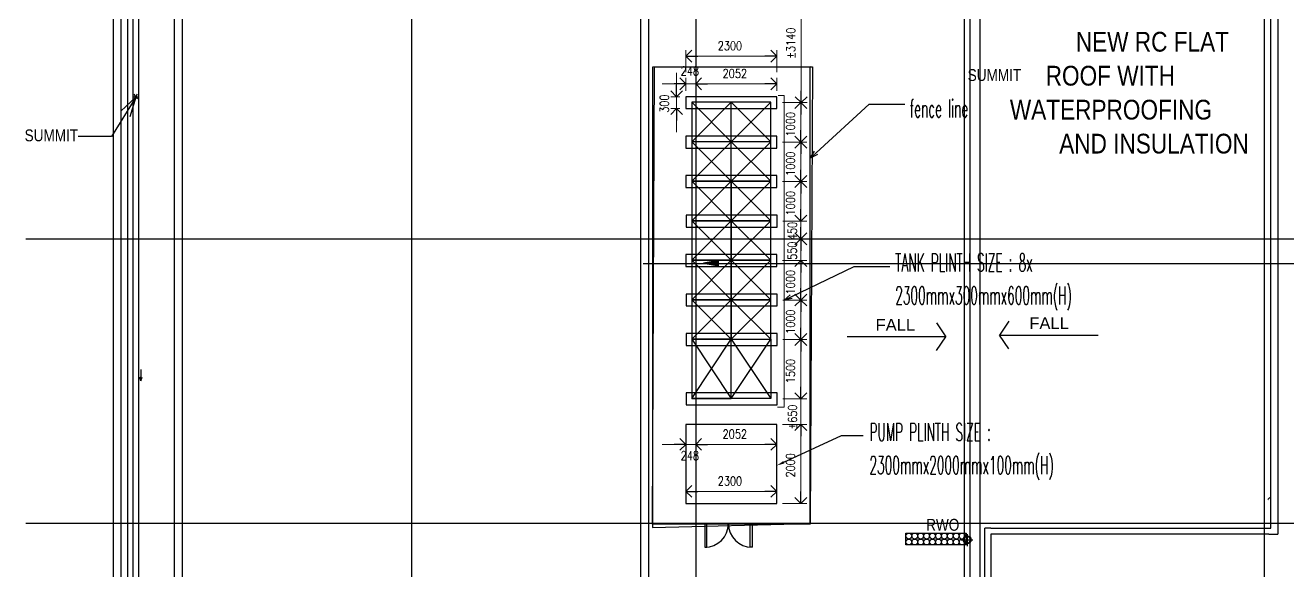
# Model space of a CAD drawing. Header units: millimetres. Extents: x -145636 to 131102, y -135903 to -7470.
# Drawn here: x 46907 to 78896, y -79601 to -65790 of the extents above; entities that cross this region are included whole.
import ezdxf

# ---------------------------------------------------------------- set-up
doc = ezdxf.new("R2010")
doc.units = ezdxf.units.MM
doc.layers.add('M_ARCHI', color=8, linetype='Continuous')
doc.styles.add('Arial Narrow_1', font='ARIALN.TTF', dxfattribs={"height": 90})
doc.styles.add('Arial_3', font='arial.ttf', dxfattribs={"height": 300})
doc.styles.add('PLANS_66kv_2018910_BASE FLOOR PLANS$0$DIMENSIONS', font='simplex.shx')
doc.styles.add('TW_Romans', font='romans.shx', dxfattribs={"width": 0.8})

# ---------------------------------------------------------------- blocks, each defined once
blk = doc.blocks.new('RF Archi 21.10.2024')
at = {"layer": 'M_ARCHI'}
blk.add_hatch(color=8, dxfattribs=at).paths.add_polyline_path([(-102311, -88216), (-101936, -88282), (-101936, -88150)])
at = {"layer": 'M_ARCHI', "color": 8}
for p, q in [((-116911, -25375), (-116911, -128210)), ((-109711, -25375), (-109711, -128210)), ((-102511, -25375), (-102511, -128210)), ((-95311, -25375), (-95311, -128210)), ((-88111, -25375), (-88111, -128210)), ((-117261, -123878), (-117261, -44128)), ((-117081, -44278), (-117081, -123728)), ((-116774, -44322), (-116774, -123672)), ((-116624, -123672), (-116624, -44322)), ((-115713, -106404), (-115713, -56558)), ((-103709, -56558), (-103709, -106404)), ((-115513, -106204), (-115513, -56758)), ((-103909, -56758), (-103909, -106204)), ((-95711, -70413), (-95711, -97593)), ((-95561, -97593), (-95561, -70413)), ((-87941, -94928), (-87941, -73078)), ((-87761, -73078), (-87761, -95078)), ((-116699, -84015), (-117316, -85011)), ((-116699, -84015), (-117316, -85011)), ((-116699, -84015), (-117076, -84370)), ((-116699, -84015), (-117076, -84370)), ((-116699, -84015), (-116849, -84511)), ((-116699, -84015), (-116849, -84511)), ((-116769, -84003), (-116619, -84003)), ((-116769, -84003), (-116619, -84003)), ((-116694, -84003), (-116737, -83942)), ((-116694, -84003), (-116737, -83942)), ((-116694, -84003), (-116737, -84065)), ((-116694, -84003), (-116737, -84065)), ((-116694, -84003), (-116651, -83942)), ((-116694, -84003), (-116651, -83942)), ((-116694, -84003), (-116654, -84061)), ((-116694, -84003), (-116654, -84061)), ((-100459, -84003), (-102759, -84003)), ((-102759, -84003), (-102759, -84303)), ((-100459, -84303), (-100459, -84003)), ((-102759, -84303), (-100459, -84303)), ((-100609, -84143), (-102609, -84143)), ((-102609, -84143), (-102609, -86143)), ((-102609, -84143), (-101609, -85143)), ((-100609, -84143), (-102609, -84143)), ((-102609, -84143), (-102609, -86143)), ((-102609, -84143), (-101609, -85143)), ((-100609, -84143), (-102609, -84143)), ((-102609, -84143), (-102609, -86143)), ((-102609, -84143), (-101609, -85143)), ((-100609, -84143), (-102609, -84143)), ((-102609, -84143), (-102609, -87143)), ((-102609, -84143), (-101609, -85143)), ((-102609, -84143), (-101609, -85143)), ((-102609, -84143), (-101609, -85143)), ((-102609, -85143), (-101609, -84143)), ((-102609, -84143), (-101609, -85143)), ((-101609, -86143), (-101609, -84143)), ((-101609, -86143), (-101609, -84143)), ((-101609, -85143), (-100609, -84143)), ((-101609, -84143), (-100609, -85143)), ((-101609, -86143), (-101609, -84143)), ((-101609, -86143), (-101609, -84143)), ((-101609, -85143), (-100609, -84143)), ((-101609, -84143), (-100609, -85143)), ((-101609, -86143), (-101609, -84143)), ((-101609, -86143), (-101609, -84143)), ((-101609, -85143), (-100609, -84143)), ((-101609, -84143), (-100609, -85143)), ((-101609, -86143), (-101609, -84143)), ((-101609, -86143), (-101609, -84143)), ((-101609, -85143), (-100609, -84143)), ((-101609, -84143), (-100609, -85143)), ((-101609, -86143), (-101609, -84143)), ((-101609, -86143), (-101609, -84143)), ((-101609, -85143), (-100609, -84143)), ((-101609, -84143), (-100609, -85143)), ((-101609, -86143), (-101609, -84143)), ((-101609, -86143), (-101609, -84143)), ((-101609, -85143), (-100609, -84143)), ((-101609, -84143), (-100609, -85143)), ((-101609, -86143), (-101609, -84143)), ((-101609, -86143), (-101609, -84143)), ((-101609, -85143), (-100609, -84143)), ((-101609, -84143), (-100609, -85143)), ((-100609, -86143), (-100609, -84143)), ((-100609, -86143), (-100609, -84143)), ((-100609, -86143), (-100609, -84143)), ((-100609, -87143), (-100609, -84143)), ((-99462, -85426), (-98120, -84189)), ((-98120, -84189), (-97216, -84189)), ((-117727, -85011), (-118162, -85011)), ((-117727, -85011), (-118162, -85011)), ((-117316, -85011), (-117727, -85011)), ((-117316, -85011), (-117727, -85011)), ((-100459, -85003), (-102759, -85003)), ((-102759, -85003), (-102759, -85303)), ((-100459, -85303), (-100459, -85003)), ((-102759, -85303), (-100459, -85303)), ((-100609, -85143), (-102609, -85143)), ((-102609, -86143), (-101609, -85143)), ((-102609, -85143), (-101609, -86143)), ((-100609, -85143), (-102609, -85143)), ((-102609, -86143), (-101609, -85143)), ((-102609, -85143), (-101609, -86143)), ((-100609, -85143), (-102609, -85143)), ((-102609, -86143), (-101609, -85143)), ((-102609, -85143), (-101609, -86143)), ((-102609, -86143), (-101609, -85143)), ((-102609, -85143), (-101609, -86143)), ((-102609, -86143), (-101609, -85143)), ((-102609, -85143), (-101609, -86143)), ((-100609, -85143), (-102609, -85143)), ((-102609, -86143), (-101609, -85143)), ((-102609, -85143), (-101609, -86143)), ((-102609, -86143), (-101609, -85143)), ((-102609, -85143), (-101609, -86143)), ((-101609, -86143), (-100609, -85143)), ((-101609, -85143), (-100609, -86143)), ((-101609, -86143), (-100609, -85143)), ((-101609, -85143), (-100609, -86143)), ((-101609, -86143), (-100609, -85143)), ((-101609, -85143), (-100609, -86143)), ((-101609, -86143), (-100609, -85143)), ((-101609, -85143), (-100609, -86143)), ((-101609, -86143), (-100609, -85143)), ((-101609, -85143), (-100609, -86143)), ((-101609, -86143), (-100609, -85143)), ((-101609, -85143), (-100609, -86143)), ((-101609, -86143), (-100609, -85143)), ((-101609, -85143), (-100609, -86143)), ((-100459, -86003), (-102759, -86003)), ((-102759, -86003), (-102759, -86303)), ((-100459, -86303), (-100459, -86003)), ((-102759, -86303), (-100459, -86303)), ((-102609, -86143), (-100609, -86143)), ((-102609, -86143), (-100609, -86143)), ((-102609, -86143), (-100609, -86143)), ((-101609, -86143), (-102609, -86143)), ((-102609, -86143), (-102609, -87143)), ((-102609, -87143), (-101609, -86143)), ((-102609, -86143), (-101609, -87143)), ((-101609, -87143), (-101609, -86143)), ((-100609, -86143), (-101609, -86143)), ((-101609, -86143), (-101609, -87143)), ((-101609, -87143), (-100609, -86143)), ((-101609, -86143), (-100609, -87143)), ((-100609, -87143), (-100609, -86143)), ((-100451, -87003), (-102751, -87003)), ((-102751, -87003), (-102751, -87303)), ((-100451, -87303), (-100451, -87003)), ((-102751, -87303), (-100451, -87303)), ((-100609, -87143), (-102609, -87143)), ((-100609, -87143), (-102609, -87143)), ((-100609, -87143), (-102609, -87143)), ((-102609, -87143), (-100609, -87143)), ((-100609, -87143), (-102609, -87143)), ((-102609, -87143), (-101609, -87143)), ((-101609, -87143), (-102609, -87143)), ((-102609, -87143), (-102609, -88143)), ((-102609, -88143), (-101609, -87143)), ((-102609, -87143), (-101609, -88143)), ((-101609, -87143), (-100609, -87143)), ((-101609, -88143), (-101609, -87143)), ((-100609, -87143), (-101609, -87143)), ((-101609, -87143), (-101609, -88143)), ((-101609, -88143), (-100609, -87143)), ((-101609, -87143), (-100609, -88143)), ((-100609, -88143), (-100609, -87143)), ((-119483, -87603), (-72658, -87603)), ((-103843, -88226), (-86967, -88226)), ((-100459, -88003), (-102759, -88003)), ((-102759, -88003), (-102759, -88303)), ((-100609, -88143), (-102609, -88143)), ((-100609, -88143), (-102609, -88143)), ((-100609, -88143), (-102609, -88143)), ((-100609, -88143), (-102609, -88143)), ((-102609, -88143), (-101609, -88143)), ((-101609, -88143), (-102609, -88143)), ((-102609, -88143), (-102609, -89143)), ((-102609, -89143), (-101609, -88143)), ((-102609, -88143), (-101609, -89143)), ((-101936, -88150), (-102311, -88216)), ((-102311, -88216), (-101936, -88282)), ((-101936, -88282), (-101936, -88150)), ((-101609, -88143), (-100609, -88143)), ((-101609, -89143), (-101609, -88143)), ((-100609, -88143), (-101609, -88143)), ((-101609, -88143), (-101609, -89143)), ((-101609, -89143), (-100609, -88143)), ((-101609, -88143), (-100609, -89143)), ((-100609, -89143), (-100609, -88143)), ((-100459, -88303), (-100459, -88003)), ((-102759, -88303), (-100459, -88303)), ((-100093, -89067), (-98493, -88300)), ((-98493, -88300), (-97589, -88300)), ((-100451, -89003), (-102751, -89003)), ((-102751, -89003), (-102751, -89303)), ((-100609, -89143), (-102609, -89143)), ((-100609, -89143), (-102609, -89143)), ((-100609, -89143), (-102609, -89143)), ((-100609, -89143), (-102609, -89143)), ((-102609, -89143), (-101609, -89143)), ((-101609, -89143), (-102609, -89143)), ((-102609, -89143), (-102609, -90143)), ((-102609, -90143), (-101609, -89143)), ((-102609, -89143), (-101609, -90143)), ((-101609, -89143), (-100609, -89143)), ((-101609, -90143), (-101609, -89143)), ((-100609, -89143), (-101609, -89143)), ((-101609, -89143), (-101609, -90143)), ((-101609, -90143), (-100609, -89143)), ((-101609, -89143), (-100609, -90143)), ((-100609, -90143), (-100609, -89143)), ((-100451, -89303), (-100451, -89003)), ((-102751, -89303), (-100451, -89303)), ((-96412, -89727), (-96177, -90081)), ((-94578, -89685), (-94813, -90039)), ((-100451, -90003), (-102751, -90003)), ((-102751, -90003), (-102751, -90303)), ((-102609, -90143), (-101609, -90143)), ((-102609, -90143), (-101609, -91643)), ((-101609, -90143), (-102609, -90143)), ((-102609, -90143), (-102609, -91643)), ((-102609, -91643), (-101609, -90143)), ((-101609, -90143), (-100609, -90143)), ((-101609, -91643), (-100609, -90143)), ((-101609, -90143), (-100609, -91643)), ((-101609, -91643), (-101609, -90143)), ((-101609, -91643), (-101609, -90143)), ((-101609, -90143), (-100609, -90143)), ((-100609, -90143), (-100609, -91643)), ((-100451, -90303), (-100451, -90003)), ((-96177, -90081), (-98677, -90081)), ((-96414, -90433), (-96177, -90081)), ((-94813, -90039), (-92313, -90039)), ((-94576, -90391), (-94813, -90039)), ((-102751, -90303), (-100451, -90303)), ((-116566, -91196), (-116598, -91109)), ((-116566, -91196), (-116598, -91109)), ((-116566, -90911), (-116566, -91196)), ((-116566, -90911), (-116566, -91196)), ((-116566, -91196), (-116534, -91109)), ((-116566, -91196), (-116534, -91109)), ((-100451, -91503), (-102751, -91503)), ((-102751, -91503), (-102751, -91803)), ((-102751, -91803), (-100451, -91803)), ((-102609, -91643), (-101609, -91643)), ((-100609, -91643), (-102609, -91643)), ((-100609, -91643), (-102609, -91643)), ((-100609, -91643), (-102609, -91643)), ((-100609, -91643), (-102609, -91643)), ((-100609, -91643), (-101609, -91643)), ((-100451, -91803), (-100451, -91503)), ((-100459, -92303), (-102759, -92303)), ((-102759, -92303), (-102759, -94303)), ((-100459, -92303), (-102759, -92303)), ((-102759, -92303), (-102759, -94303)), ((-100459, -94303), (-100459, -92303)), ((-100459, -94303), (-100459, -92303)), ((-100278, -93259), (-98817, -92578)), ((-98817, -92578), (-98267, -92578)), ((-102759, -94303), (-100459, -94303)), ((-102759, -94303), (-100459, -94303)), ((-119483, -94803), (-72658, -94803)), ((-102282, -94813), (-102282, -95413)), ((-102232, -95413), (-102232, -94813)), ((-101132, -95413), (-101132, -94813)), ((-101082, -94813), (-101082, -95413)), ((-95186, -97593), (-95186, -94928)), ((-95036, -94928), (-95186, -94928)), ((-95036, -94928), (-87941, -94928)), ((-95786, -95225), (-95486, -95225)), ((-95637, -95083), (-95637, -95383)), ((-87986, -95078), (-95036, -95078)), ((-95036, -95078), (-95036, -97593)), ((-87986, -95078), (-87761, -95078)), ((-102282, -95413), (-102232, -95413)), ((-101082, -95413), (-101132, -95413))]:
    blk.add_line(p, q, dxfattribs=at)
at = {"layer": 'M_ARCHI', "color": 8, "lineweight": 13}
for p, q in [((-99839, -81313), (-99839, -83853)), ((-102759, -83380), (-102759, -82827)), ((-100459, -83380), (-100459, -82827)), ((-102459, -82977), (-100759, -82977)), ((-102995, -83703), (-102995, -83403)), ((-103059, -83680), (-103359, -83680)), ((-102759, -83853), (-102759, -83530)), ((-102511, -83680), (-102759, -83680)), ((-102511, -83853), (-102511, -83530)), ((-102511, -83853), (-102511, -83530)), ((-100759, -83680), (-102211, -83680)), ((-102211, -83680), (-101911, -83680)), ((-100459, -83853), (-100459, -83530)), ((-102909, -84003), (-103145, -84003)), ((-102995, -84003), (-102995, -84303)), ((-102909, -84303), (-103145, -84303)), ((-100309, -84153), (-99689, -84153)), ((-100309, -84153), (-99697, -84153)), ((-102995, -84603), (-102995, -84903)), ((-99847, -84453), (-99847, -84853)), ((-100309, -85153), (-99697, -85153)), ((-100309, -85153), (-99697, -85153)), ((-99847, -85453), (-99847, -85853)), ((-100309, -86153), (-99697, -86153)), ((-100309, -86153), (-99697, -86153)), ((-99847, -86853), (-99847, -86453)), ((-99847, -86853), (-99847, -86553)), ((-99847, -87303), (-99847, -87003)), ((-100301, -87153), (-99697, -87153)), ((-100301, -87153), (-99697, -87153)), ((-99847, -87603), (-99847, -87153)), ((-100309, -87603), (-99697, -87603)), ((-100309, -87603), (-99697, -87603)), ((-99847, -88153), (-99847, -87603)), ((-99847, -87903), (-99847, -88203)), ((-100309, -88153), (-99697, -88153)), ((-100309, -88153), (-99697, -88153)), ((-99847, -88453), (-99847, -88853)), ((-99847, -88453), (-99847, -88753)), ((-100301, -89153), (-99697, -89153)), ((-100301, -89153), (-99697, -89153)), ((-99847, -89453), (-99847, -89853)), ((-100301, -90153), (-99697, -90153)), ((-100301, -90153), (-99697, -90153)), ((-99847, -90453), (-99847, -91353)), ((-99847, -91353), (-99847, -91053)), ((-100301, -91653), (-99697, -91653)), ((-100301, -91653), (-99697, -91653)), ((-99847, -92303), (-99847, -91653)), ((-100309, -92303), (-99697, -92303)), ((-100309, -92303), (-99697, -92303)), ((-102759, -92463), (-102759, -92957)), ((-102511, -92463), (-102511, -92957)), ((-102511, -92463), (-102511, -92957)), ((-100459, -92463), (-100459, -92957)), ((-99847, -92603), (-99847, -94003)), ((-99847, -92603), (-99847, -92903)), ((-103059, -92807), (-103359, -92807)), ((-102511, -92807), (-102759, -92807)), ((-102211, -92807), (-100759, -92807)), ((-102211, -92807), (-101911, -92807)), ((-102759, -94163), (-102759, -93847)), ((-102459, -93997), (-100759, -93997)), ((-100459, -94163), (-100459, -93847)), ((-100309, -94303), (-99697, -94303))]:
    blk.add_line(p, q, dxfattribs=at)
at = {"layer": 'M_ARCHI', "color": 8, "linetype": 'ByBlock', "lineweight": -2}
for p, q in [((-102759, -82977), (-102609, -82827)), ((-100609, -82827), (-100459, -82977)), ((-102609, -83127), (-102759, -82977)), ((-102759, -82977), (-102459, -82977)), ((-100459, -82977), (-100759, -82977)), ((-100459, -82977), (-100609, -83127)), ((-102759, -83680), (-103059, -83680)), ((-102995, -84003), (-102995, -83703)), ((-102909, -83530), (-102759, -83680)), ((-102759, -83680), (-102909, -83830)), ((-102511, -83680), (-102361, -83530)), ((-102511, -83680), (-102361, -83530)), ((-102361, -83830), (-102511, -83680)), ((-102511, -83680), (-102211, -83680)), ((-102361, -83830), (-102511, -83680)), ((-102511, -83680), (-102211, -83680)), ((-100459, -83680), (-100759, -83680)), ((-100609, -83530), (-100459, -83680)), ((-100459, -83680), (-100609, -83830)), ((-102995, -84003), (-103145, -83853)), ((-102845, -83853), (-102995, -84003)), ((-99839, -84153), (-99989, -84003)), ((-99839, -84153), (-99839, -83853)), ((-99689, -84003), (-99839, -84153)), ((-103145, -84453), (-102995, -84303)), ((-102995, -84303), (-102845, -84453)), ((-102995, -84303), (-102995, -84603)), ((-99997, -84303), (-99847, -84153)), ((-99847, -84153), (-99697, -84303)), ((-99847, -84153), (-99847, -84453)), ((-99847, -85153), (-99997, -85003)), ((-99847, -85153), (-99847, -84853)), ((-99697, -85003), (-99847, -85153)), ((-99997, -85303), (-99847, -85153)), ((-99847, -85153), (-99697, -85303)), ((-99847, -85153), (-99847, -85453)), ((-99609, -85562), (-99499, -85387)), ((-99609, -85562), (-99462, -85426)), ((-99426, -85465), (-99609, -85562)), ((-99847, -86153), (-99997, -86003)), ((-99847, -86153), (-99847, -85853)), ((-99697, -86003), (-99847, -86153)), ((-99997, -86303), (-99847, -86153)), ((-99847, -86153), (-99697, -86303)), ((-99847, -86153), (-99847, -86453)), ((-99847, -87153), (-99997, -87003)), ((-99847, -87153), (-99997, -87003)), ((-99847, -87153), (-99847, -86853)), ((-99847, -87153), (-99847, -86853)), ((-99697, -87003), (-99847, -87153)), ((-99697, -87003), (-99847, -87153)), ((-99847, -87603), (-99847, -87303)), ((-99847, -87603), (-99997, -87453)), ((-99997, -87753), (-99847, -87603)), ((-99697, -87453), (-99847, -87603)), ((-99847, -87603), (-99697, -87753)), ((-99847, -87603), (-99847, -87903)), ((-99997, -88303), (-99847, -88153)), ((-99997, -88303), (-99847, -88153)), ((-99847, -88153), (-99697, -88303)), ((-99847, -88153), (-99847, -88453)), ((-99847, -88153), (-99697, -88303)), ((-99847, -88153), (-99847, -88453)), ((-99847, -89153), (-99847, -88853)), ((-100273, -89153), (-100116, -89018)), ((-100273, -89153), (-100093, -89067)), ((-100070, -89115), (-100273, -89153)), ((-99847, -89153), (-99997, -89003)), ((-99997, -89303), (-99847, -89153)), ((-99697, -89003), (-99847, -89153)), ((-99847, -89153), (-99697, -89303)), ((-99847, -89153), (-99847, -89453)), ((-99847, -90153), (-99847, -89853)), ((-99847, -90153), (-99997, -90003)), ((-99997, -90303), (-99847, -90153)), ((-99697, -90003), (-99847, -90153)), ((-99847, -90153), (-99697, -90303)), ((-99847, -90153), (-99847, -90453)), ((-99847, -91653), (-99847, -91353)), ((-99847, -91653), (-99847, -91353)), ((-99847, -91653), (-99997, -91503)), ((-99847, -91653), (-99997, -91503)), ((-99697, -91503), (-99847, -91653)), ((-99697, -91503), (-99847, -91653)), ((-99997, -92453), (-99847, -92303)), ((-99997, -92453), (-99847, -92303)), ((-99847, -92303), (-99697, -92453)), ((-99847, -92303), (-99847, -92603)), ((-99847, -92303), (-99697, -92453)), ((-99847, -92303), (-99847, -92603)), ((-102909, -92657), (-102759, -92807)), ((-102511, -92807), (-102361, -92657)), ((-102511, -92807), (-102361, -92657)), ((-100609, -92657), (-100459, -92807)), ((-102759, -92807), (-103059, -92807)), ((-102759, -92807), (-102909, -92957)), ((-102361, -92957), (-102511, -92807)), ((-102511, -92807), (-102211, -92807)), ((-102361, -92957), (-102511, -92807)), ((-102511, -92807), (-102211, -92807)), ((-100459, -92807), (-100759, -92807)), ((-100459, -92807), (-100609, -92957)), ((-102759, -93997), (-102609, -93847)), ((-102609, -94147), (-102759, -93997)), ((-102759, -93997), (-102459, -93997)), ((-100459, -93997), (-100759, -93997)), ((-100609, -93847), (-100459, -93997)), ((-100459, -93997), (-100609, -94147)), ((-99847, -94303), (-99847, -94003)), ((-99847, -94303), (-99997, -94153)), ((-99697, -94153), (-99847, -94303))]:
    blk.add_line(p, q, dxfattribs=at)
at = {"layer": 'M_ARCHI', "color": 8, "ltscale": 2500}
for p, q in [((-99609, -83249), (-103609, -83253)), ((-103609, -94824), (-103552, -83251)), ((-103609, -83253), (-103609, -94913)), ((-103552, -83251), (-99552, -83251)), ((-99609, -94813), (-99609, -83249)), ((-99552, -83251), (-99609, -94824)), ((-103609, -94913), (-99609, -94813)), ((-99609, -94824), (-103609, -94824))]:
    blk.add_line(p, q, dxfattribs=at)
at = {"layer": 'M_ARCHI', "color": 8, "lineweight": 9}
for p, q in [((-100422, -83975), (-100273, -83975)), ((-100273, -83975), (-100273, -91864)), ((-100273, -91864), (-100439, -91864))]:
    blk.add_line(p, q, dxfattribs=at)
at = {"layer": 'M_ARCHI', "color": 8, "linetype": 'ByBlock'}
blk.add_line((-88011, -94204), (-87961, -94154), dxfattribs=at)
blk.add_line((-88011, -94204), (-87961, -94154), dxfattribs=at)
at = {"layer": 'M_ARCHI', "color": 8, "lineweight": -2}
blk.add_line((-87986, -94228), (-87986, -94229), dxfattribs=at)
blk.add_line((-87986, -94228), (-87986, -94229), dxfattribs=at)
at = {"layer": 'M_ARCHI', "color": 8, "linetype": 'Continuous'}
for p, q in [((-97186, -95353), (-97186, -95053)), ((-97186, -95053), (-95661, -95053)), ((-95661, -95053), (-95661, -95353)), ((-95661, -95353), (-97186, -95353))]:
    blk.add_line(p, q, dxfattribs=at)
for centre in [(-97111, -95128), (-97111, -95278), (-96961, -95128), (-96961, -95278), (-96811, -95128), (-96811, -95278), (-96661, -95128), (-96661, -95278), (-96511, -95128), (-96511, -95278), (-96361, -95128), (-96361, -95278), (-96211, -95128), (-96211, -95278), (-96061, -95128), (-96061, -95278), (-95911, -95128), (-95911, -95278), (-95761, -95128), (-95761, -95278)]:
    blk.add_circle(centre, 75, dxfattribs=at)
at = {"layer": 'M_ARCHI', "color": 8}
blk.add_circle((-95636, -95222), 100, dxfattribs=at)
for centre, radius, start, end in [((-102282, -94813), 600, 270, 0), ((-101082, -94813), 600, 180, 270), ((-95636, -95225), 84.1, 0, 180), ((-95636, -95225), 84.1, 180, 0)]:
    blk.add_arc(centre, radius, start, end, dxfattribs=at)
blk.add_solid([(-100264, -93289), (-100459, -93343), (-100292, -93229)], dxfattribs=at)
at = {"layer": 'M_ARCHI', "color": 8, "linetype": 'Continuous', "style": 'TW_Romans', "width": 0.8}
for s, p in [('±3140', (-99989, -83042)), ('300', (-103192, -84410)), ('1000', (-99997, -85009)), ('1000', (-99997, -86009)), ('1000', (-99997, -87009)), ('450', (-99950, -87635)), ('550', (-99951, -88135)), ('1000', (-99997, -89009)), ('1000', (-99997, -90009)), ('1500', (-99997, -91259)), ('±650', (-99946, -92431)), ('2000', (-99997, -93646))]:
    blk.add_text(s, height=225, rotation=90, dxfattribs=at).set_placement(p)
at = {"layer": 'M_ARCHI', "color": 8, "style": 'Arial Narrow_1'}
for s, height, p in [('NEW RC FLAT', 500, (-92880, -82862)), ('SUMMIT', 300, (-95619, -83606)), ('SUMMIT', 300, (-119514, -85133)), ('AND INSULATION', 500, (-93301, -85442))]:
    blk.add_text(s, height=height, dxfattribs=at).set_placement(p)
at = {"layer": 'M_ARCHI', "color": 8, "linetype": 'Continuous'}
for s, height, style, width, p in [('2300', 225, 'TW_Romans', 0.8, (-101952, -82827)), ('248', 225, 'TW_Romans', 0.8, (-102892, -83465)), ('2052', 225, 'TW_Romans', 0.8, (-101828, -83530)), ('fence line', 450, 'PLANS_66kv_2018910_BASE FLOOR PLANS$0$DIMENSIONS', 0.5, (-97091, -84527)), ('TANK PLINTH SIZE : 8x', 450, 'PLANS_66kv_2018910_BASE FLOOR PLANS$0$DIMENSIONS', 0.5, (-97455, -88426, 0)), ('2300mmx300mmx600mm(H)', 450, 'PLANS_66kv_2018910_BASE FLOOR PLANS$0$DIMENSIONS', 0.5, (-97455, -89261, 0)), ('2052', 225, 'TW_Romans', 0.8, (-101828, -92657)), ('PUMP PLINTH SIZE :', 450, 'PLANS_66kv_2018910_BASE FLOOR PLANS$0$DIMENSIONS', 0.5, (-98108, -92721, 0)), ('248', 225, 'TW_Romans', 0.8, (-102892, -93204)), ('2300mmx2000mmx100mm(H)', 450, 'PLANS_66kv_2018910_BASE FLOOR PLANS$0$DIMENSIONS', 0.5, (-98108, -93557, 0)), ('2300', 225, 'TW_Romans', 0.8, (-101952, -93847))]:
    blk.add_text(s, height=height, dxfattribs=dict(at, style=style, width=width)).set_placement(p)
for s, height, style, p in [('ROOF WITH', 500, 'Arial Narrow_1', (-93644, -83722)), ('WATERPROOFING', 500, 'Arial Narrow_1', (-94551, -84582)), ('SUMMIT', 300, 'Arial Narrow_1', (-119514, -85133)), ('FALL', 300, 'Arial_3', (-97953, -89930)), ('FALL', 300, 'Arial_3', (-94058, -89888)), ('RWO', 300, 'Arial Narrow_1', (-96671, -94993))]:
    blk.add_text(s, height=height, dxfattribs=dict(at, style=style)).set_placement(p)

msp = doc.modelspace()

# ---------------------------------------------------------------- block references
at = {"layer": 'M_ARCHI', "color": 8, "linetype": 'Continuous'}
msp.add_blockref('RF Archi 21.10.2024', (166406, 16405), dxfattribs=at)

doc.saveas('drawing.dxf')
